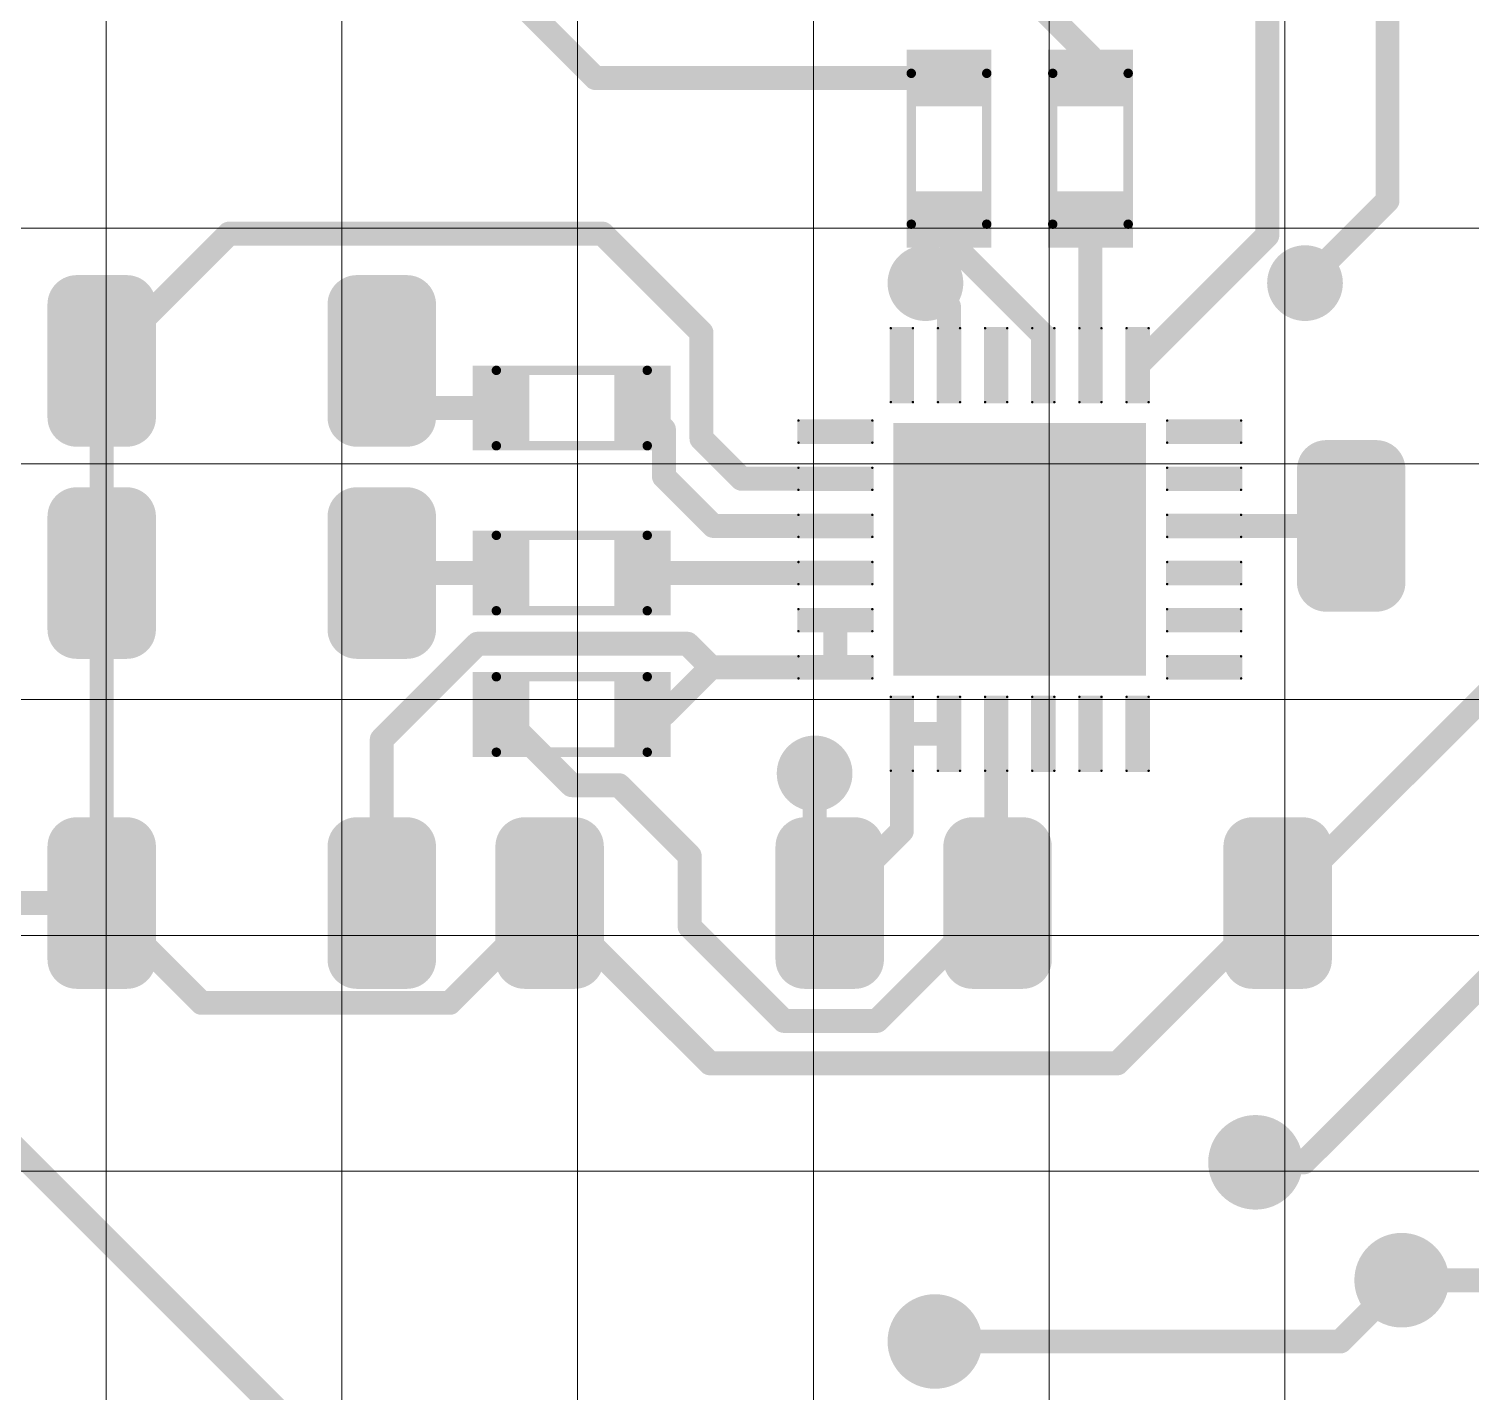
# Model space of a CAD drawing. Extents: x 1752 to 2593, y 74 to 668.
# Drawn here: x 1960.37 to 1988.92, y 498.77 to 525.77 of the extents above; entities that cross this region are included whole.
import ezdxf

# ---------------------------------------------------------------- set-up
doc = ezdxf.new("R2010")
doc.units = 0
doc.header["$MEASUREMENT"] = 0
doc.layers.get('0').update_dxf_attribs({"linetype": 'CONTINUOUS'})
for name, color, linetype in [('BottomSolder', 6, 'CONTINUOUS'), ('KeepOutLayer', 6, 'CONTINUOUS'), ('TopLayer', 1, 'CONTINUOUS')]:
    doc.layers.add(name, color=color, linetype=linetype)

# ---------------------------------------------------------------- blocks, each defined once
blk = doc.blocks.new('CAP3216X125N_39')
at = {"layer": 'TopLayer', "const_width": 0.31049976}
for points in [[(-1.90473838, 0.5995263599999999, 1), (-1.59423862, 0.5995263599999999, 1)], [(-1.37573766, 0.5995263599999999, 1), (-1.0652379, 0.5995263599999999, 1)], [(1.06523282, 0.5995263599999999, 1), (1.37573258, 0.5995263599999999, 1)], [(1.59423354, 0.5995263599999999, 1), (1.9047333, 0.5995263599999999, 1)], [(-1.90473838, -0.5994704799999999, 1), (-1.59423862, -0.5994704799999999, 1)], [(-1.37573766, -0.5994704799999999, 1), (-1.0652379, -0.5994704799999999, 1)], [(1.06523282, -0.5994704799999999, 1), (1.37573258, -0.5994704799999999, 1)], [(1.59423354, -0.5994704799999999, 1), (1.9047333, -0.5994704799999999, 1)]]:
    blk.add_lwpolyline(points, format="xyb", close=True, dxfattribs=at)
at = {"layer": 'TopLayer'}
for points in [[(-1.22048778, -0.9099702399999999), (-1.22048778, 0.9100261199999999), (-1.7494885, -0.9099702399999999), (-1.7494885, 0.9100261199999999)], [(1.74948342, -0.9099702399999999), (1.74948342, 0.9100261199999999), (1.2204827, -0.9099702399999999), (1.2204827, 0.9100261199999999)], [(-0.9099880199999999, -0.5994704799999999), (-0.9099880199999999, 0.5995263599999999), (-2.05998826, -0.5994704799999999), (-2.05998826, 0.5995263599999999)], [(2.05998318, -0.5994704799999999), (2.05998318, 0.5995263599999999), (0.9099829399999999, -0.5994704799999999), (0.9099829399999999, 0.5995263599999999)]]:
    blk.add_solid(points, dxfattribs=at)
blk = doc.blocks.new('CAP3216X125N_42')
at = {"layer": 'TopLayer', "const_width": 0.31049976}
for points in [[(-1.90473838, 0.5994577799999999, 1), (-1.59423862, 0.5994577799999999, 1)], [(-1.37573766, 0.5994577799999999, 1), (-1.0652379, 0.5994577799999999, 1)], [(1.06523282, 0.5994577799999999, 1), (1.37573258, 0.5994577799999999, 1)], [(1.59423354, 0.5994577799999999, 1), (1.9047333, 0.5994577799999999, 1)], [(-1.90473838, -0.59953906, 1), (-1.59423862, -0.59953906, 1)], [(-1.37573766, -0.59953906, 1), (-1.0652379, -0.59953906, 1)], [(1.06523282, -0.59953906, 1), (1.37573258, -0.59953906, 1)], [(1.59423354, -0.59953906, 1), (1.9047333, -0.59953906, 1)]]:
    blk.add_lwpolyline(points, format="xyb", close=True, dxfattribs=at)
at = {"layer": 'TopLayer'}
for points in [[(-1.22048778, -0.9100388199999999), (-1.22048778, 0.90995754), (-1.7494885, -0.9100388199999999), (-1.7494885, 0.90995754)], [(1.74948342, -0.9100388199999999), (1.74948342, 0.90995754), (1.2204827, -0.9100388199999999), (1.2204827, 0.90995754)], [(-0.9099880199999999, -0.59953906), (-0.9099880199999999, 0.5994577799999999), (-2.05998826, -0.59953906), (-2.05998826, 0.5994577799999999)], [(2.05998318, -0.59953906), (2.05998318, 0.5994577799999999), (0.9099829399999999, -0.59953906), (0.9099829399999999, 0.5994577799999999)]]:
    blk.add_solid(points, dxfattribs=at)
blk = doc.blocks.new('CAP3216X125N_43')
at = {"layer": 'TopLayer', "const_width": 0.31049976}
for points in [[(-1.90473838, 0.59947556, 1), (-1.59423862, 0.59947556, 1)], [(-1.37573766, 0.59947556, 1), (-1.0652379, 0.59947556, 1)], [(1.06523282, 0.59947556, 1), (1.37573258, 0.59947556, 1)], [(1.59423354, 0.59947556, 1), (1.9047333, 0.59947556, 1)], [(-1.90473838, -0.5995212799999999, 1), (-1.59423862, -0.5995212799999999, 1)], [(-1.37573766, -0.5995212799999999, 1), (-1.0652379, -0.5995212799999999, 1)], [(1.06523282, -0.5995212799999999, 1), (1.37573258, -0.5995212799999999, 1)], [(1.59423354, -0.5995212799999999, 1), (1.9047333, -0.5995212799999999, 1)]]:
    blk.add_lwpolyline(points, format="xyb", close=True, dxfattribs=at)
at = {"layer": 'TopLayer'}
for points in [[(-1.22048778, -0.91002104), (-1.22048778, 0.9099753199999999), (-1.7494885, -0.91002104), (-1.7494885, 0.9099753199999999)], [(1.74948342, -0.91002104), (1.74948342, 0.9099753199999999), (1.2204827, -0.91002104), (1.2204827, 0.9099753199999999)], [(-0.9099880199999999, -0.5995212799999999), (-0.9099880199999999, 0.59947556), (-2.05998826, -0.5995212799999999), (-2.05998826, 0.59947556)], [(2.05998318, -0.5995212799999999), (2.05998318, 0.59947556), (0.9099829399999999, -0.5995212799999999), (0.9099829399999999, 0.59947556)]]:
    blk.add_solid(points, dxfattribs=at)
blk = doc.blocks.new('CAP3216X125N_44')
at = {"layer": 'TopLayer', "const_width": 0.31049976}
for points in [[(-1.90472822, 0.5994704799999999, 1), (-1.59422846, 0.5994704799999999, 1)], [(-1.3757275, 0.5994704799999999, 1), (-1.06522774, 0.5994704799999999, 1)], [(1.06524298, 0.5994704799999999, 1), (1.37574274, 0.5994704799999999, 1)], [(1.5942437, 0.5994704799999999, 1), (1.90474346, 0.5994704799999999, 1)], [(-1.90472822, -0.5995263599999999, 1), (-1.59422846, -0.5995263599999999, 1)], [(-1.3757275, -0.5995263599999999, 1), (-1.06522774, -0.5995263599999999, 1)], [(1.06524298, -0.5995263599999999, 1), (1.37574274, -0.5995263599999999, 1)], [(1.5942437, -0.5995263599999999, 1), (1.90474346, -0.5995263599999999, 1)]]:
    blk.add_lwpolyline(points, format="xyb", close=True, dxfattribs=at)
at = {"layer": 'TopLayer'}
for points in [[(-1.22047762, -0.9100261199999999), (-1.22047762, 0.9099702399999999), (-1.74947834, -0.9100261199999999), (-1.74947834, 0.9099702399999999)], [(1.74949358, -0.9100261199999999), (1.74949358, 0.9099702399999999), (1.22049286, -0.9100261199999999), (1.22049286, 0.9099702399999999)], [(-0.9099778599999999, -0.5995263599999999), (-0.9099778599999999, 0.5994704799999999), (-2.0599781, -0.5995263599999999), (-2.0599781, 0.5994704799999999)], [(2.05999334, -0.5995263599999999), (2.05999334, 0.5994704799999999), (0.9099931, -0.5995263599999999), (0.9099931, 0.5994704799999999)]]:
    blk.add_solid(points, dxfattribs=at)
blk = doc.blocks.new('CAP3216X125N_45')
at = {"layer": 'TopLayer', "const_width": 0.31049976}
for points in [[(-1.90472568, 0.5994704799999999, 1), (-1.59422592, 0.5994704799999999, 1)], [(-1.37572496, 0.5994704799999999, 1), (-1.0652252, 0.5994704799999999, 1)], [(1.06524552, 0.5994704799999999, 1), (1.37574528, 0.5994704799999999, 1)], [(1.59424624, 0.5994704799999999, 1), (1.904746, 0.5994704799999999, 1)], [(-1.90472568, -0.5995263599999999, 1), (-1.59422592, -0.5995263599999999, 1)], [(-1.37572496, -0.5995263599999999, 1), (-1.0652252, -0.5995263599999999, 1)], [(1.06524552, -0.5995263599999999, 1), (1.37574528, -0.5995263599999999, 1)], [(1.59424624, -0.5995263599999999, 1), (1.904746, -0.5995263599999999, 1)]]:
    blk.add_lwpolyline(points, format="xyb", close=True, dxfattribs=at)
at = {"layer": 'TopLayer'}
for points in [[(-1.22047508, -0.9100261199999999), (-1.22047508, 0.9099702399999999), (-1.7494758, -0.9100261199999999), (-1.7494758, 0.9099702399999999)], [(1.74949612, -0.9100261199999999), (1.74949612, 0.9099702399999999), (1.2204954, -0.9100261199999999), (1.2204954, 0.9099702399999999)], [(-0.9099753199999999, -0.5995263599999999), (-0.9099753199999999, 0.5994704799999999), (-2.05997556, -0.5995263599999999), (-2.05997556, 0.5994704799999999)], [(2.05999588, -0.5995263599999999), (2.05999588, 0.5994704799999999), (0.90999564, -0.5995263599999999), (0.90999564, 0.5994704799999999)]]:
    blk.add_solid(points, dxfattribs=at)
blk = doc.blocks.new('CAP3216X125N_47')
at = {"layer": 'TopLayer', "const_width": 0.31049976}
for points in [[(-1.90470028, 0.59948572, 1), (-1.59420052, 0.59948572, 1)], [(-1.37569956, 0.59948572, 1), (-1.0651998, 0.59948572, 1)], [(1.06527092, 0.59948572, 1), (1.37577068, 0.59948572, 1)], [(1.59427164, 0.59948572, 1), (1.9047714, 0.59948572, 1)], [(-1.90470028, -0.59951112, 1), (-1.59420052, -0.59951112, 1)], [(-1.37569956, -0.59951112, 1), (-1.0651998, -0.59951112, 1)], [(1.06527092, -0.59951112, 1), (1.37577068, -0.59951112, 1)], [(1.59427164, -0.59951112, 1), (1.9047714, -0.59951112, 1)]]:
    blk.add_lwpolyline(points, format="xyb", close=True, dxfattribs=at)
at = {"layer": 'TopLayer'}
for points in [[(-1.22044968, -0.91001088), (-1.22044968, 0.9099854799999999), (-1.7494504, -0.91001088), (-1.7494504, 0.9099854799999999)], [(1.74952152, -0.91001088), (1.74952152, 0.9099854799999999), (1.2205208, -0.91001088), (1.2205208, 0.9099854799999999)], [(-0.90994992, -0.59951112), (-0.90994992, 0.59948572), (-2.05995016, -0.59951112), (-2.05995016, 0.59948572)], [(2.06002128, -0.59951112), (2.06002128, 0.59948572), (0.91002104, -0.59951112), (0.91002104, 0.59948572)]]:
    blk.add_solid(points, dxfattribs=at)
blk = doc.blocks.new('QFN50P400X400X80_25N_59')
at = {"layer": 'TopLayer', "const_width": 0.01299972}
for points in [[(-1.37351008, 2.34696508, 1), (-1.36051036, 2.34696508, 1)], [(-1.13951004, 2.34696508, 1), (-1.12651032, 2.34696508, 1)], [(-0.87353648, 2.34696508, 1), (-0.8605367599999999, 2.34696508, 1)], [(-0.63953644, 2.34696508, 1), (-0.6265367199999999, 2.34696508, 1)], [(-0.37351208, 2.34696508, 1), (-0.36051236, 2.34696508, 1)], [(-0.13951204, 2.34696508, 1), (-0.12651232, 2.34696508, 1)], [(0.12646152, 2.34696508, 1), (0.13946124, 2.34696508, 1)], [(0.36046156, 2.34696508, 1), (0.37346128, 2.34696508, 1)], [(0.6264859199999999, 2.34696508, 1), (0.63948564, 2.34696508, 1)], [(0.86048596, 2.34696508, 1), (0.8734856799999999, 2.34696508, 1)], [(1.12645952, 2.34696508, 1), (1.13945924, 2.34696508, 1)], [(1.36045956, 2.34696508, 1), (1.37345928, 2.34696508, 1)], [(-1.37351008, 1.5629636, 1), (-1.36051036, 1.5629636, 1)], [(-1.13951004, 1.5629636, 1), (-1.12651032, 1.5629636, 1)], [(-0.87353648, 1.5629636, 1), (-0.8605367599999999, 1.5629636, 1)], [(-0.63953644, 1.5629636, 1), (-0.6265367199999999, 1.5629636, 1)], [(-0.37351208, 1.5629636, 1), (-0.36051236, 1.5629636, 1)], [(-0.13951204, 1.5629636, 1), (-0.12651232, 1.5629636, 1)], [(0.12646152, 1.5629636, 1), (0.13946124, 1.5629636, 1)], [(0.36046156, 1.5629636, 1), (0.37346128, 1.5629636, 1)], [(0.6264859199999999, 1.5629636, 1), (0.63948564, 1.5629636, 1)], [(0.86048596, 1.5629636, 1), (0.8734856799999999, 1.5629636, 1)], [(1.12645952, 1.5629636, 1), (1.13945924, 1.5629636, 1)], [(1.36045956, 1.5629636, 1), (1.37345928, 1.5629636, 1)], [(-2.3535132, 1.36696196, 1), (-2.34051348, 1.36696196, 1)], [(-1.56951172, 1.36696196, 1), (-1.556512, 1.36696196, 1)], [(1.5564612, 1.36696196, 1), (1.56946092, 1.36696196, 1)], [(2.34046268, 1.36696196, 1), (2.3534624, 1.36696196, 1)], [(-2.3535132, 1.13296192, 1), (-2.34051348, 1.13296192, 1)], [(-1.56951172, 1.13296192, 1), (-1.556512, 1.13296192, 1)], [(1.5564612, 1.13296192, 1), (1.56946092, 1.13296192, 1)], [(2.34046268, 1.13296192, 1), (2.3534624, 1.13296192, 1)], [(-2.3535132, 0.8669883599999999, 1), (-2.34051348, 0.8669883599999999, 1)], [(-1.56951172, 0.8669883599999999, 1), (-1.556512, 0.8669883599999999, 1)], [(1.5564612, 0.8669883599999999, 1), (1.56946092, 0.8669883599999999, 1)], [(2.34046268, 0.8669883599999999, 1), (2.3534624, 0.8669883599999999, 1)], [(-2.3535132, 0.6329883199999999, 1), (-2.34051348, 0.6329883199999999, 1)], [(-1.56951172, 0.6329883199999999, 1), (-1.556512, 0.6329883199999999, 1)], [(1.5564612, 0.6329883199999999, 1), (1.56946092, 0.6329883199999999, 1)], [(2.34046268, 0.6329883199999999, 1), (2.3534624, 0.6329883199999999, 1)], [(-2.3535132, 0.36696396, 1), (-2.34051348, 0.36696396, 1)], [(-1.56951172, 0.36696396, 1), (-1.556512, 0.36696396, 1)], [(1.5564612, 0.36696396, 1), (1.56946092, 0.36696396, 1)], [(2.34046268, 0.36696396, 1), (2.3534624, 0.36696396, 1)], [(-2.3535132, 0.13296392, 1), (-2.34051348, 0.13296392, 1)], [(-1.56951172, 0.13296392, 1), (-1.556512, 0.13296392, 1)], [(1.5564612, 0.13296392, 1), (1.56946092, 0.13296392, 1)], [(2.34046268, 0.13296392, 1), (2.3534624, 0.13296392, 1)], [(-2.3535132, -0.13300964, 1), (-2.34051348, -0.13300964, 1)], [(-1.56951172, -0.13300964, 1), (-1.556512, -0.13300964, 1)], [(1.5564612, -0.13300964, 1), (1.56946092, -0.13300964, 1)], [(2.34046268, -0.13300964, 1), (2.3534624, -0.13300964, 1)], [(-2.3535132, -0.36700968, 1), (-2.34051348, -0.36700968, 1)], [(-1.56951172, -0.36700968, 1), (-1.556512, -0.36700968, 1)], [(1.5564612, -0.36700968, 1), (1.56946092, -0.36700968, 1)], [(2.34046268, -0.36700968, 1), (2.3534624, -0.36700968, 1)], [(-2.3535132, -0.63303404, 1), (-2.34051348, -0.63303404, 1)], [(-1.56951172, -0.63303404, 1), (-1.556512, -0.63303404, 1)], [(1.5564612, -0.63303404, 1), (1.56946092, -0.63303404, 1)], [(2.34046268, -0.63303404, 1), (2.3534624, -0.63303404, 1)], [(-2.3535132, -0.8670340799999999, 1), (-2.34051348, -0.8670340799999999, 1)], [(-1.56951172, -0.8670340799999999, 1), (-1.556512, -0.8670340799999999, 1)], [(1.5564612, -0.8670340799999999, 1), (1.56946092, -0.8670340799999999, 1)], [(2.34046268, -0.8670340799999999, 1), (2.3534624, -0.8670340799999999, 1)], [(-2.3535132, -1.13300764, 1), (-2.34051348, -1.13300764, 1)], [(-1.56951172, -1.13300764, 1), (-1.556512, -1.13300764, 1)], [(1.5564612, -1.13300764, 1), (1.56946092, -1.13300764, 1)], [(2.34046268, -1.13300764, 1), (2.3534624, -1.13300764, 1)], [(-2.3535132, -1.36700768, 1), (-2.34051348, -1.36700768, 1)], [(-1.56951172, -1.36700768, 1), (-1.556512, -1.36700768, 1)], [(1.5564612, -1.36700768, 1), (1.56946092, -1.36700768, 1)], [(2.34046268, -1.36700768, 1), (2.3534624, -1.36700768, 1)], [(-1.37351008, -1.56300932, 1), (-1.36051036, -1.56300932, 1)], [(-1.13951004, -1.56300932, 1), (-1.12651032, -1.56300932, 1)], [(-0.87353648, -1.56300932, 1), (-0.8605367599999999, -1.56300932, 1)], [(-0.63953644, -1.56300932, 1), (-0.6265367199999999, -1.56300932, 1)], [(-0.37351208, -1.56300932, 1), (-0.36051236, -1.56300932, 1)], [(-0.13951204, -1.56300932, 1), (-0.12651232, -1.56300932, 1)], [(0.12646152, -1.56300932, 1), (0.13946124, -1.56300932, 1)], [(0.36046156, -1.56300932, 1), (0.37346128, -1.56300932, 1)], [(0.6264859199999999, -1.56300932, 1), (0.63948564, -1.56300932, 1)], [(0.86048596, -1.56300932, 1), (0.8734856799999999, -1.56300932, 1)], [(1.12645952, -1.56300932, 1), (1.13945924, -1.56300932, 1)], [(1.36045956, -1.56300932, 1), (1.37345928, -1.56300932, 1)], [(-1.37351008, -2.3470108, 1), (-1.36051036, -2.3470108, 1)], [(-1.13951004, -2.3470108, 1), (-1.12651032, -2.3470108, 1)], [(-0.87353648, -2.3470108, 1), (-0.8605367599999999, -2.3470108, 1)], [(-0.63953644, -2.3470108, 1), (-0.6265367199999999, -2.3470108, 1)], [(-0.37351208, -2.3470108, 1), (-0.36051236, -2.3470108, 1)], [(-0.13951204, -2.3470108, 1), (-0.12651232, -2.3470108, 1)], [(0.12646152, -2.3470108, 1), (0.13946124, -2.3470108, 1)], [(0.36046156, -2.3470108, 1), (0.37346128, -2.3470108, 1)], [(0.6264859199999999, -2.3470108, 1), (0.63948564, -2.3470108, 1)], [(0.86048596, -2.3470108, 1), (0.8734856799999999, -2.3470108, 1)], [(1.12645952, -2.3470108, 1), (1.13945924, -2.3470108, 1)], [(1.36045956, -2.3470108, 1), (1.37345928, -2.3470108, 1)]]:
    blk.add_lwpolyline(points, format="xyb", close=True, dxfattribs=at)
at = {"layer": 'TopLayer'}
for points in [[(-1.12001046, 1.5629636), (-1.12001046, 2.34696508), (-1.38000994, 1.5629636), (-1.38000994, 2.34696508)], [(-1.13301018, 1.54996388), (-1.13301018, 2.3599648), (-1.36701022, 1.54996388), (-1.36701022, 2.3599648)], [(-0.6200368599999999, 1.5629636), (-0.6200368599999999, 2.34696508), (-0.88003634, 1.5629636), (-0.88003634, 2.34696508)], [(-0.63303658, 1.54996388), (-0.63303658, 2.3599648), (-0.8670366199999999, 1.54996388), (-0.8670366199999999, 2.3599648)], [(-0.12001246, 1.5629636), (-0.12001246, 2.34696508), (-0.38001194, 1.5629636), (-0.38001194, 2.34696508)], [(-0.13301218, 1.54996388), (-0.13301218, 2.3599648), (-0.36701222, 1.54996388), (-0.36701222, 2.3599648)], [(0.37996114, 1.5629636), (0.37996114, 2.34696508), (0.11996166, 1.5629636), (0.11996166, 2.34696508)], [(0.36696142, 1.54996388), (0.36696142, 2.3599648), (0.13296138, 1.54996388), (0.13296138, 2.3599648)], [(0.87998554, 1.5629636), (0.87998554, 2.34696508), (0.61998606, 1.5629636), (0.61998606, 2.34696508)], [(0.8669858199999999, 1.54996388), (0.8669858199999999, 2.3599648), (0.6329857799999999, 1.54996388), (0.6329857799999999, 2.3599648)], [(1.37995914, 1.5629636), (1.37995914, 2.34696508), (1.11995966, 1.5629636), (1.11995966, 2.34696508)], [(1.36695942, 1.54996388), (1.36695942, 2.3599648), (1.13295938, 1.54996388), (1.13295938, 2.3599648)], [(-2.34701334, 1.1199622), (-1.56301186, 1.1199622), (-2.34701334, 1.37996168), (-1.56301186, 1.37996168)], [(1.56296106, 1.1199622), (2.34696254, 1.1199622), (1.56296106, 1.37996168), (2.34696254, 1.37996168)], [(-2.36001306, 1.13296192), (-1.55001214, 1.13296192), (-2.36001306, 1.36696196), (-1.55001214, 1.36696196)], [(-1.34002526, -1.34002272), (1.33997446, -1.34002272), (-1.34002526, 1.339977), (1.33997446, 1.339977)], [(1.54996134, 1.13296192), (2.35996226, 1.13296192), (1.54996134, 1.36696196), (2.35996226, 1.36696196)], [(-2.36001306, 0.6329883199999999), (-1.55001214, 0.6329883199999999), (-2.36001306, 0.8669883599999999), (-1.55001214, 0.8669883599999999)], [(-2.34701334, 0.6199886), (-1.56301186, 0.6199886), (-2.34701334, 0.87998808), (-1.56301186, 0.87998808)], [(1.54996134, 0.6329883199999999), (2.35996226, 0.6329883199999999), (1.54996134, 0.8669883599999999), (2.35996226, 0.8669883599999999)], [(1.56296106, 0.6199886), (2.34696254, 0.6199886), (1.56296106, 0.87998808), (2.34696254, 0.87998808)], [(-2.36001306, 0.13296392), (-1.55001214, 0.13296392), (-2.36001306, 0.36696396), (-1.55001214, 0.36696396)], [(-2.34701334, 0.1199642), (-1.56301186, 0.1199642), (-2.34701334, 0.37996368), (-1.56301186, 0.37996368)], [(1.54996134, 0.13296392), (2.35996226, 0.13296392), (1.54996134, 0.36696396), (2.35996226, 0.36696396)], [(1.56296106, 0.1199642), (2.34696254, 0.1199642), (1.56296106, 0.37996368), (2.34696254, 0.37996368)], [(-2.36001306, -0.36700968), (-1.55001214, -0.36700968), (-2.36001306, -0.13300964), (-1.55001214, -0.13300964)], [(-2.34701334, -0.3800094), (-1.56301186, -0.3800094), (-2.34701334, -0.12000992), (-1.56301186, -0.12000992)], [(1.54996134, -0.36700968), (2.35996226, -0.36700968), (1.54996134, -0.13300964), (2.35996226, -0.13300964)], [(1.56296106, -0.3800094), (2.34696254, -0.3800094), (1.56296106, -0.12000992), (2.34696254, -0.12000992)], [(-2.36001306, -0.8670340799999999), (-1.55001214, -0.8670340799999999), (-2.36001306, -0.63303404), (-1.55001214, -0.63303404)], [(-2.34701334, -0.8800338), (-1.56301186, -0.8800338), (-2.34701334, -0.6200343199999999), (-1.56301186, -0.6200343199999999)], [(1.54996134, -0.8670340799999999), (2.35996226, -0.8670340799999999), (1.54996134, -0.63303404), (2.35996226, -0.63303404)], [(1.56296106, -0.8800338), (2.34696254, -0.8800338), (1.56296106, -0.6200343199999999), (2.34696254, -0.6200343199999999)], [(-2.36001306, -1.36700768), (-1.55001214, -1.36700768), (-2.36001306, -1.13300764), (-1.55001214, -1.13300764)], [(-2.34701334, -1.3800074), (-1.56301186, -1.3800074), (-2.34701334, -1.12000792), (-1.56301186, -1.12000792)], [(1.54996134, -1.36700768), (2.35996226, -1.36700768), (1.54996134, -1.13300764), (2.35996226, -1.13300764)], [(1.56296106, -1.3800074), (2.34696254, -1.3800074), (1.56296106, -1.12000792), (2.34696254, -1.12000792)], [(-1.12001046, -2.3470108), (-1.12001046, -1.56300932), (-1.38000994, -2.3470108), (-1.38000994, -1.56300932)], [(-1.13301018, -2.36001052), (-1.13301018, -1.5500096), (-1.36701022, -2.36001052), (-1.36701022, -1.5500096)], [(-0.6200368599999999, -2.3470108), (-0.6200368599999999, -1.56300932), (-0.88003634, -2.3470108), (-0.88003634, -1.56300932)], [(-0.63303658, -2.36001052), (-0.63303658, -1.5500096), (-0.8670366199999999, -2.36001052), (-0.8670366199999999, -1.5500096)], [(-0.12001246, -2.3470108), (-0.12001246, -1.56300932), (-0.38001194, -2.3470108), (-0.38001194, -1.56300932)], [(-0.13301218, -2.36001052), (-0.13301218, -1.5500096), (-0.36701222, -2.36001052), (-0.36701222, -1.5500096)], [(0.37996114, -2.3470108), (0.37996114, -1.56300932), (0.11996166, -2.3470108), (0.11996166, -1.56300932)], [(0.36696142, -2.36001052), (0.36696142, -1.5500096), (0.13296138, -2.36001052), (0.13296138, -1.5500096)], [(0.87998554, -2.3470108), (0.87998554, -1.56300932), (0.61998606, -2.3470108), (0.61998606, -1.56300932)], [(0.8669858199999999, -2.36001052), (0.8669858199999999, -1.5500096), (0.6329857799999999, -2.36001052), (0.6329857799999999, -1.5500096)], [(1.37995914, -2.3470108), (1.37995914, -1.56300932), (1.11995966, -2.3470108), (1.11995966, -1.56300932)], [(1.36695942, -2.36001052), (1.36695942, -1.5500096), (1.13295938, -2.36001052), (1.13295938, -1.5500096)]]:
    blk.add_solid(points, dxfattribs=at)
blk = doc.blocks.new('___0603_94')
at = {"layer": 'KeepOutLayer', "const_width": 0.0999998}
for points in [[(-0.80002634, -0.40000936), (-0.80002634, 0.39998904)], [(-0.80002634, 0.39998904), (0.7999704599999999, 0.39998904)], [(0.7999704599999999, -0.40000936), (0.7999704599999999, 0.39998904)], [(-0.80002634, -0.40000936), (0.7999704599999999, -0.40000936)]]:
    blk.add_lwpolyline(points, dxfattribs=at)
at = {"layer": 'KeepOutLayer', "const_width": 0.0499999}
for points in [[(-0.82502502, 0.39998904, 1), (-0.77502766, 0.39998904, 1)], [(-0.82502502, 0.39998904, 1), (-0.77502766, 0.39998904, 1)], [(0.77497178, 0.39998904, 1), (0.82496914, 0.39998904, 1)], [(0.77497178, 0.39998904, 1), (0.82496914, 0.39998904, 1)], [(-0.82502502, -0.40000936, 1), (-0.77502766, -0.40000936, 1)], [(-0.82502502, -0.40000936, 1), (-0.77502766, -0.40000936, 1)], [(0.77497178, -0.40000936, 1), (0.82496914, -0.40000936, 1)], [(0.77497178, -0.40000936, 1), (0.82496914, -0.40000936, 1)]]:
    blk.add_lwpolyline(points, format="xyb", close=True, dxfattribs=at)
at = {"layer": 'TopLayer'}
for points in [[(-1.05003854, -0.45000926), (-0.45003974, -0.45000926), (-1.05003854, 0.4499889399999999), (-0.45003974, 0.4499889399999999)], [(0.44998386, -0.45000926), (1.04998266, -0.45000926), (0.44998386, 0.4499889399999999), (1.04998266, 0.4499889399999999)]]:
    blk.add_solid(points, dxfattribs=at)
blk = doc.blocks.new('___0603_95')
at = {"layer": 'KeepOutLayer', "const_width": 0.0999998}
for points in [[(-0.7999755399999999, -0.40000174), (-0.7999755399999999, 0.39999666)], [(-0.7999755399999999, 0.39999666), (0.80002126, 0.39999666)], [(0.80002126, -0.40000174), (0.80002126, 0.39999666)], [(-0.7999755399999999, -0.40000174), (0.80002126, -0.40000174)]]:
    blk.add_lwpolyline(points, dxfattribs=at)
at = {"layer": 'KeepOutLayer', "const_width": 0.0499999}
for points in [[(-0.82497422, 0.39999666, 1), (-0.77497686, 0.39999666, 1)], [(-0.82497422, 0.39999666, 1), (-0.77497686, 0.39999666, 1)], [(0.7750225799999999, 0.39999666, 1), (0.82501994, 0.39999666, 1)], [(0.7750225799999999, 0.39999666, 1), (0.82501994, 0.39999666, 1)], [(-0.82497422, -0.40000174, 1), (-0.77497686, -0.40000174, 1)], [(-0.82497422, -0.40000174, 1), (-0.77497686, -0.40000174, 1)], [(0.7750225799999999, -0.40000174, 1), (0.82501994, -0.40000174, 1)], [(0.7750225799999999, -0.40000174, 1), (0.82501994, -0.40000174, 1)]]:
    blk.add_lwpolyline(points, format="xyb", close=True, dxfattribs=at)
at = {"layer": 'TopLayer'}
for points in [[(-1.04998774, -0.45000164), (-0.4499889399999999, -0.45000164), (-1.04998774, 0.44999656), (-0.4499889399999999, 0.44999656)], [(0.45003466, -0.45000164), (1.05003346, -0.45000164), (0.45003466, 0.44999656), (1.05003346, 0.44999656)]]:
    blk.add_solid(points, dxfattribs=at)
blk = doc.blocks.new('___0603_96')
at = {"layer": 'KeepOutLayer', "const_width": 0.0999998}
for points in [[(-0.80002126, 0.39998142), (-0.80002126, -0.40001698)], [(0.7999755399999999, 0.39998142), (-0.80002126, 0.39998142)], [(0.7999755399999999, 0.39998142), (0.7999755399999999, -0.40001698)], [(0.7999755399999999, -0.40001698), (-0.80002126, -0.40001698)]]:
    blk.add_lwpolyline(points, dxfattribs=at)
at = {"layer": 'KeepOutLayer', "const_width": 0.0499999}
for points in [[(-0.82501994, 0.39998142, 1), (-0.7750225799999999, 0.39998142, 1)], [(-0.82501994, 0.39998142, 1), (-0.7750225799999999, 0.39998142, 1)], [(0.77497686, 0.39998142, 1), (0.82497422, 0.39998142, 1)], [(0.77497686, 0.39998142, 1), (0.82497422, 0.39998142, 1)], [(-0.82501994, -0.40001698, 1), (-0.7750225799999999, -0.40001698, 1)], [(-0.82501994, -0.40001698, 1), (-0.7750225799999999, -0.40001698, 1)], [(0.77497686, -0.40001698, 1), (0.82497422, -0.40001698, 1)], [(0.77497686, -0.40001698, 1), (0.82497422, -0.40001698, 1)]]:
    blk.add_lwpolyline(points, format="xyb", close=True, dxfattribs=at)
at = {"layer": 'TopLayer'}
for points in [[(-1.05003346, -0.45001688), (-0.45003466, -0.45001688), (-1.05003346, 0.44998132), (-0.45003466, 0.44998132)], [(0.4499889399999999, -0.45001688), (1.04998774, -0.45001688), (0.4499889399999999, 0.44998132), (1.04998774, 0.44998132)]]:
    blk.add_solid(points, dxfattribs=at)
blk = doc.blocks.new('___0603_99')
at = {"layer": 'KeepOutLayer', "const_width": 0.0999998}
for points in [[(-0.8000441199999999, 0.40001444), (-0.8000441199999999, -0.39998396)], [(-0.8000441199999999, 0.40001444), (0.79995268, 0.40001444)], [(0.79995268, 0.40001444), (0.79995268, -0.39998396)], [(-0.8000441199999999, -0.39998396), (0.79995268, -0.39998396)]]:
    blk.add_lwpolyline(points, dxfattribs=at)
at = {"layer": 'KeepOutLayer', "const_width": 0.0499999}
for points in [[(-0.8250428, 0.40001444, 1), (-0.77504544, 0.40001444, 1)], [(-0.8250428, 0.40001444, 1), (-0.77504544, 0.40001444, 1)], [(0.7749539999999999, 0.40001444, 1), (0.8249513599999999, 0.40001444, 1)], [(0.7749539999999999, 0.40001444, 1), (0.8249513599999999, 0.40001444, 1)], [(-0.8250428, -0.39998396, 1), (-0.77504544, -0.39998396, 1)], [(-0.8250428, -0.39998396, 1), (-0.77504544, -0.39998396, 1)], [(0.7749539999999999, -0.39998396, 1), (0.8249513599999999, -0.39998396, 1)], [(0.7749539999999999, -0.39998396, 1), (0.8249513599999999, -0.39998396, 1)]]:
    blk.add_lwpolyline(points, format="xyb", close=True, dxfattribs=at)
at = {"layer": 'TopLayer'}
for points in [[(-1.05005632, -0.44998386), (-0.45005752, -0.44998386), (-1.05005632, 0.45001434), (-0.45005752, 0.45001434)], [(0.44996608, -0.44998386), (1.04996488, -0.44998386), (0.44996608, 0.45001434), (1.04996488, 0.45001434)]]:
    blk.add_solid(points, dxfattribs=at)
blk = doc.blocks.new('___0603_100')
at = {"layer": 'KeepOutLayer', "const_width": 0.0999998}
for points in [[(-0.7999984, 0.40000428), (-0.7999984, -0.39999412)], [(-0.7999984, 0.40000428), (0.7999984, 0.40000428)], [(0.7999984, 0.40000428), (0.7999984, -0.39999412)], [(-0.7999984, -0.39999412), (0.7999984, -0.39999412)]]:
    blk.add_lwpolyline(points, dxfattribs=at)
at = {"layer": 'KeepOutLayer', "const_width": 0.0499999}
for points in [[(-0.8249970799999999, 0.40000428, 1), (-0.77499972, 0.40000428, 1)], [(-0.8249970799999999, 0.40000428, 1), (-0.77499972, 0.40000428, 1)], [(0.77499972, 0.40000428, 1), (0.8249970799999999, 0.40000428, 1)], [(0.77499972, 0.40000428, 1), (0.8249970799999999, 0.40000428, 1)], [(-0.8249970799999999, -0.39999412, 1), (-0.77499972, -0.39999412, 1)], [(-0.8249970799999999, -0.39999412, 1), (-0.77499972, -0.39999412, 1)], [(0.77499972, -0.39999412, 1), (0.8249970799999999, -0.39999412, 1)], [(0.77499972, -0.39999412, 1), (0.8249970799999999, -0.39999412, 1)]]:
    blk.add_lwpolyline(points, format="xyb", close=True, dxfattribs=at)
at = {"layer": 'TopLayer'}
for points in [[(-1.0500106, -0.44999402), (-0.4500118, -0.44999402), (-1.0500106, 0.45000418), (-0.4500118, 0.45000418)], [(0.4500118, -0.44999402), (1.0500106, -0.44999402), (0.4500118, 0.45000418), (1.0500106, 0.45000418)]]:
    blk.add_solid(points, dxfattribs=at)

msp = doc.modelspace()

# ---------------------------------------------------------------- linework, layer by layer
at = {"lineweight": 9}
for p, q in [((1961.895451783016, 615.1674372301444), (1961.895451783016, 465.8091769876678)), ((1966.562897821661, 615.1674372301444), (1966.562897821661, 461.1417369233536)), ((1971.230343860307, 615.1674372301444), (1971.230343860307, 465.8091769876678)), ((1975.897789898952, 615.1674372301444), (1975.897789898952, 465.8091769876678)), ((1980.565235937597, 615.1674372301444), (1980.565235937597, 465.8091769876678)), ((1985.232681976242, 615.1674372301444), (1985.232681976242, 461.1417369233536)), ((2003.902491073655, 521.8185354257413), (1812.53717854637, 521.8185354257413)), ((2041.242065366484, 521.8185152322611), (1849.8767528392, 521.8185152322611)), ((2003.902491073655, 517.151089387096), (1817.204648295641, 517.151089387096)), ((2041.242065366484, 517.1510691936159), (1854.54422258847, 517.1510691936159)), ((2003.902491073655, 512.4836433484508), (1817.204648295641, 512.4836433484508)), ((2041.242065366484, 512.4836231549708), (1854.54422258847, 512.4836231549708)), ((2003.902491073655, 507.8161973098057), (1817.204648295641, 507.8161973098057)), ((2041.242065366484, 507.8161771163255), (1854.54422258847, 507.8161771163255)), ((2003.902491073655, 503.1487512711604), (1812.53717854637, 503.1487512711604)), ((2041.242065366484, 503.1487310776803), (1849.8767528392, 503.1487310776803))]:
    msp.add_line(p, q, dxfattribs=at)
at = {"layer": 'BottomSolder'}
for points, const_width in [([(1977.741981907235, 520.7312330225797, 1), (1978.491759318696, 520.7312330225797, 1)], 0.7497774114609154), ([(1985.25656685559, 520.7312330225797, 1), (1986.006344267052, 520.7312330225797, 1)], 0.7497774114609154), ([(1975.548279543284, 511.0229409681471, 1), (1976.298056954744, 511.0229409681471, 1)], 0.7497774114609154), ([(1984.183054042665, 503.3216775201423, 1), (1985.119528922276, 503.3216775201423, 1)], 0.9364748796110403), ([(1987.076793667115, 500.987888036388, 1), (1988.013268546725, 500.987888036388, 1)], 0.9364748796110403), ([(1977.835340125561, 499.7743782040383, 1), (1978.771815005172, 499.7743782040383, 1)], 0.9364748796110403)]:
    msp.add_lwpolyline(points, format="xyb", close=True, dxfattribs=dict(at, const_width=const_width))
at = {"layer": 'TopLayer', "const_width": 0.4742125175263521}
for points in [[(1962.247595304455, 534.1268071861649), (1971.582373869458, 524.7919337786585)], [(1984.884665688721, 521.6740481235498), (1984.884665688721, 531.5597051437875)], [(1987.265065520823, 522.3648429820811), (1987.265065520823, 531.5597098859126)], [(1979.754098813976, 526.845558507058), (1981.384062079217, 525.21569008432)], [(1971.582373869458, 524.7919337786585), (1978.583647478217, 524.7919337786585)], [(1985.631455561321, 520.7312330225797), (1987.265065520823, 522.3648429820811)], [(1961.80885388324, 519.1910097341548), (1964.329198571389, 521.711354422304)], [(1964.329198571389, 521.711354422304), (1971.722456247136, 521.711354422304)], [(1971.722456247136, 521.711354422304), (1973.682755952086, 519.7510547173534)], [(1978.583647478217, 521.5676680294933), (1980.450527317215, 519.7006933479921)], [(1981.384062079217, 519.1068844335456), (1981.384062079217, 521.5675731869898)], [(1982.317501998716, 519.1068844335456), (1984.884665688721, 521.6740481235498)], [(1978.116870612966, 520.7312330225797), (1978.583552635714, 520.2645509998316)], [(1978.583552635714, 519.1068844335456), (1978.583552635714, 520.2645509998316)], [(1973.682755952086, 517.6507674772291), (1973.682755952086, 519.7510547173534)], [(1980.450527317215, 519.1068844335456), (1980.450527317215, 519.7006933479921)], [(1961.80885388324, 514.9903404114028), (1961.80885388324, 519.1910097341548)], [(1967.353726008173, 519.1910097341548), (1968.287165927671, 518.2574749721524)], [(1968.287165927671, 518.2574749721524), (1969.71549403046, 518.2574749721524)], [(1972.516003473964, 518.2574749721524), (1972.939759779626, 517.8337186664907)], [(1972.939759779626, 516.9001839044882), (1972.939759779626, 517.8337186664907)], [(1973.682755952086, 517.6507674772291), (1974.476303178915, 516.8572202504005)], [(1972.939759779626, 516.9001839044882), (1973.916163353212, 515.9236854883981)], [(1974.476303178915, 516.8572202504005), (1976.333888452568, 516.8572202504005)], [(1973.916163353212, 515.9236854883981), (1976.333888452568, 515.9236854883981)], [(1983.633726262362, 515.9236854883981), (1986.546244702506, 515.9236854883981)], [(1986.546244702506, 515.9236854883981), (1986.546244702506, 515.9237803309016)], [(1985.090032903686, 508.4557867623931), (1992.091116827438, 515.4569655286485)], [(1961.80885388324, 508.4557867623931), (1961.80885388324, 514.9903404114028)], [(1967.353726008173, 514.9903404114028), (1967.353820850676, 514.9902455688992)], [(1967.353820850676, 514.9902455688992), (1969.715399187957, 514.9902455688992)], [(1972.515908631461, 514.9902455688992), (1976.333888452568, 514.9902455688992)], [(1976.333888452568, 513.123270887398), (1976.333888452568, 514.0567108068968)], [(1967.353726008173, 511.6950376271124), (1969.248774070711, 513.5899908471473)], [(1969.248774070711, 513.5899908471473), (1973.406574581879, 513.5899908471473)], [(1973.406574581879, 513.5899908471473), (1973.873294541628, 513.123270887398)], [(1972.939759779626, 512.1898309678992), (1973.873294541628, 513.123270887398)], [(1973.873294541628, 513.123270887398), (1976.333888452568, 513.123270887398)], [(1969.71549403046, 512.1898309678992), (1971.115748752212, 510.7895762461472)], [(1972.516003473964, 512.1898309678992), (1972.939759779626, 512.1898309678992)], [(1977.650112716215, 509.8841148651824), (1977.650112716215, 511.8070466237517)], [(1977.650112716215, 511.8070466237517), (1978.583552635714, 511.8070466237517)], [(1979.517087397716, 508.4838601434304), (1979.517087397716, 511.8070466237517)], [(1967.353726008173, 508.4557867623931), (1967.353726008173, 511.6950376271124)], [(1975.923168249014, 508.7544979693083), (1975.923168249014, 511.0229409681471)], [(1971.115748752212, 510.7895762461472), (1972.049188671711, 510.7895762461472)], [(1972.049188671711, 510.7895762461472), (1973.449443393463, 509.3893215243955)], [(1976.221879455929, 508.4557867623931), (1977.650112716215, 509.8841148651824)], [(1985.612804783008, 503.3216775201423), (1992.119190208475, 509.8280629456109)], [(1973.449443393463, 507.9890668026436), (1973.449443393463, 509.3893215243955)], [(1975.923168249014, 508.7544979693083), (1976.221879455929, 508.4557867623931)], [(1959.010715502324, 508.4557867623931), (1961.80885388324, 508.4557867623931)], [(1961.80885388324, 508.4557867623931), (1963.784802601269, 506.4798380443641)], [(1968.700963770465, 506.4798380443641), (1970.677007330997, 508.4557867623931)], [(1970.677007330997, 508.4557867623931), (1973.850816868297, 505.2819772250929)], [(1977.155414217932, 506.1220921211424), (1979.517087397716, 508.4838601434304)], [(1977.155414217932, 506.1220921211424), (1979.517087397716, 508.4838601434304)], [(1977.155414217932, 506.1220921211424), (1979.517087397716, 508.4838601434304)], [(1981.916223366386, 505.2819772250929), (1985.090032903686, 508.4557867623931)], [(1973.449443393463, 507.9890668026436), (1975.316418074965, 506.1220921211424)], [(1963.784802601269, 506.4798380443641), (1968.700963770465, 506.4798380443641)], [(1975.316418074965, 506.1220921211424), (1977.155414217932, 506.1220921211424)], [(1958.326901052051, 505.375302248542), (1966.448264627208, 497.2539386733855)], [(1973.850816868297, 505.2819772250929), (1981.916223366386, 505.2819772250929)], [(1984.65129148247, 503.3216775201423), (1985.612804783008, 503.3216775201423)], [(1986.331616117073, 499.7743782040383), (1987.54503110692, 500.987888036388)], [(1987.54503110692, 500.987888036388), (1992.147263589513, 500.987888036388)], [(1978.303577565367, 499.7743782040383), (1986.331616117073, 499.7743782040383)]]:
    msp.add_lwpolyline(points, dxfattribs=at)
at = {"layer": 'TopLayer'}
for points, const_width in [([(1981.265508949836, 525.21569008432, 1), (1981.502615208599, 525.21569008432, 1)], 0.2371062587631761), ([(1971.463820740077, 524.7919337786585, 1), (1971.70092699884, 524.7919337786585, 1)], 0.2371062587631761), ([(1971.463820740077, 524.7919337786585, 1), (1971.70092699884, 524.7919337786585, 1)], 0.2371062587631761), ([(1978.465094348835, 524.7919337786585, 1), (1978.702200607599, 524.7919337786585, 1)], 0.2371062587631761), ([(1987.146512391441, 522.3648429820811, 1), (1987.383618650204, 522.3648429820811, 1)], 0.2371062587631761), ([(1987.146512391441, 522.3648429820811, 1), (1987.383618650204, 522.3648429820811, 1)], 0.2371062587631761), ([(1964.210645442008, 521.711354422304, 1), (1964.447751700771, 521.711354422304, 1)], 0.2371062587631761), ([(1964.210645442008, 521.711354422304, 1), (1964.447751700771, 521.711354422304, 1)], 0.2371062587631761), ([(1971.603903117754, 521.711354422304, 1), (1971.841009376517, 521.711354422304, 1)], 0.2371062587631761), ([(1971.603903117754, 521.711354422304, 1), (1971.841009376517, 521.711354422304, 1)], 0.2371062587631761), ([(1978.465094348835, 521.5676680294933, 1), (1978.702200607599, 521.5676680294933, 1)], 0.2371062587631761), ([(1981.265508949836, 521.5675731869898, 1), (1981.502615208599, 521.5675731869898, 1)], 0.2371062587631761), ([(1984.766112559339, 521.6740481235498, 1), (1985.003218818103, 521.6740481235498, 1)], 0.2371062587631761), ([(1984.766112559339, 521.6740481235498, 1), (1985.003218818103, 521.6740481235498, 1)], 0.2371062587631761), ([(1977.836824410741, 520.7312330225797, 1), (1978.396916815191, 520.7312330225797, 1)], 0.5600924044503744), ([(1985.351409359096, 520.7312330225797, 1), (1985.911501763546, 520.7312330225797, 1)], 0.5600924044503744), ([(1977.998317483584, 520.7312330225797, 1), (1978.235423742348, 520.7312330225797, 1)], 0.2371062587631761), ([(1985.51290243194, 520.7312330225797, 1), (1985.750008690703, 520.7312330225797, 1)], 0.2371062587631761), ([(1978.464999506332, 520.2645509998316, 1), (1978.702105765095, 520.2645509998316, 1)], 0.2371062587631761), ([(1978.464999506332, 520.2645509998316, 1), (1978.702105765095, 520.2645509998316, 1)], 0.2371062587631761), ([(1973.564202822705, 519.7510547173534, 1), (1973.801309081468, 519.7510547173534, 1)], 0.2371062587631761), ([(1973.564202822705, 519.7510547173534, 1), (1973.801309081468, 519.7510547173534, 1)], 0.2371062587631761), ([(1980.331974187833, 519.7006933479921, 1), (1980.569080446597, 519.7006933479921, 1)], 0.2371062587631761), ([(1980.331974187833, 519.7006933479921, 1), (1980.569080446597, 519.7006933479921, 1)], 0.2371062587631761), ([(1961.690300753859, 519.1910097341548, 1), (1961.927407012622, 519.1910097341548, 1)], 0.2371062587631761), ([(1961.690300753859, 519.1910097341548, 1), (1961.927407012622, 519.1910097341548, 1)], 0.2371062587631761), ([(1967.23517287879, 519.1910097341548, 1), (1967.472279137553, 519.1910097341548, 1)], 0.2371062587631761), ([(1978.464999506332, 519.1068844335456, 1), (1978.702105765095, 519.1068844335456, 1)], 0.2371062587631761), ([(1980.331974187833, 519.1068844335456, 1), (1980.569080446597, 519.1068844335456, 1)], 0.2371062587631761), ([(1981.265508949836, 519.1068844335456, 1), (1981.502615208599, 519.1068844335456, 1)], 0.2371062587631761), ([(1982.198948869335, 519.1068844335456, 1), (1982.436055128098, 519.1068844335456, 1)], 0.2371062587631761), ([(1968.168612798289, 518.2574749721524, 1), (1968.405719057052, 518.2574749721524, 1)], 0.2371062587631761), ([(1968.168612798289, 518.2574749721524, 1), (1968.405719057052, 518.2574749721524, 1)], 0.2371062587631761), ([(1969.596940901079, 518.2574749721524, 1), (1969.834047159842, 518.2574749721524, 1)], 0.2371062587631761), ([(1972.397450344583, 518.2574749721524, 1), (1972.634556603346, 518.2574749721524, 1)], 0.2371062587631761), ([(1972.821206650244, 517.8337186664907, 1), (1973.058312909007, 517.8337186664907, 1)], 0.2371062587631761), ([(1972.821206650244, 517.8337186664907, 1), (1973.058312909007, 517.8337186664907, 1)], 0.2371062587631761), ([(1973.564202822705, 517.6507674772291, 1), (1973.801309081468, 517.6507674772291, 1)], 0.2371062587631761), ([(1973.564202822705, 517.6507674772291, 1), (1973.801309081468, 517.6507674772291, 1)], 0.2371062587631761), ([(1972.821206650244, 516.9001839044882, 1), (1973.058312909007, 516.9001839044882, 1)], 0.2371062587631761), ([(1972.821206650244, 516.9001839044882, 1), (1973.058312909007, 516.9001839044882, 1)], 0.2371062587631761), ([(1974.357750049533, 516.8572202504005, 1), (1974.594856308296, 516.8572202504005, 1)], 0.2371062587631761), ([(1974.357750049533, 516.8572202504005, 1), (1974.594856308296, 516.8572202504005, 1)], 0.2371062587631761), ([(1976.215335323187, 516.8572202504005, 1), (1976.452441581951, 516.8572202504005, 1)], 0.2371062587631761), ([(1973.797610223831, 515.9236854883981, 1), (1974.034716482594, 515.9236854883981, 1)], 0.2371062587631761), ([(1973.797610223831, 515.9236854883981, 1), (1974.034716482594, 515.9236854883981, 1)], 0.2371062587631761), ([(1976.215335323187, 515.9236854883981, 1), (1976.452441581951, 515.9236854883981, 1)], 0.2371062587631761), ([(1983.515173132981, 515.9236854883981, 1), (1983.752279391744, 515.9236854883981, 1)], 0.2371062587631761), ([(1986.427691573124, 515.9237803309016, 1), (1986.664797831887, 515.9237803309016, 1)], 0.2371062587631761), ([(1986.427691573124, 515.9236854883981, 1), (1986.664797831887, 515.9236854883981, 1)], 0.2371062587631761), ([(1986.427691573124, 515.9236854883981, 1), (1986.664797831887, 515.9236854883981, 1)], 0.2371062587631761), ([(1961.690300753859, 514.9903404114028, 1), (1961.927407012622, 514.9903404114028, 1)], 0.2371062587631761), ([(1961.690300753859, 514.9903404114028, 1), (1961.927407012622, 514.9903404114028, 1)], 0.2371062587631761), ([(1967.23517287879, 514.9903404114028, 1), (1967.472279137553, 514.9903404114028, 1)], 0.2371062587631761), ([(1967.235267721294, 514.9902455688992, 1), (1967.472373980057, 514.9902455688992, 1)], 0.2371062587631761), ([(1967.235267721294, 514.9902455688992, 1), (1967.472373980057, 514.9902455688992, 1)], 0.2371062587631761), ([(1969.596846058576, 514.9902455688992, 1), (1969.833952317339, 514.9902455688992, 1)], 0.2371062587631761), ([(1972.397355502079, 514.9902455688992, 1), (1972.634461760842, 514.9902455688992, 1)], 0.2371062587631761), ([(1976.215335323187, 514.9902455688992, 1), (1976.452441581951, 514.9902455688992, 1)], 0.2371062587631761), ([(1976.215335323187, 514.0567108068968, 1), (1976.452441581951, 514.0567108068968, 1)], 0.2371062587631761), ([(1969.13022094133, 513.5899908471473, 1), (1969.367327200093, 513.5899908471473, 1)], 0.2371062587631761), ([(1969.13022094133, 513.5899908471473, 1), (1969.367327200093, 513.5899908471473, 1)], 0.2371062587631761), ([(1973.288021452497, 513.5899908471473, 1), (1973.52512771126, 513.5899908471473, 1)], 0.2371062587631761), ([(1973.288021452497, 513.5899908471473, 1), (1973.52512771126, 513.5899908471473, 1)], 0.2371062587631761), ([(1973.754741412246, 513.123270887398, 1), (1973.99184767101, 513.123270887398, 1)], 0.2371062587631761), ([(1973.754741412246, 513.123270887398, 1), (1973.99184767101, 513.123270887398, 1)], 0.2371062587631761), ([(1973.754741412246, 513.123270887398, 1), (1973.99184767101, 513.123270887398, 1)], 0.2371062587631761), ([(1976.215335323187, 513.123270887398, 1), (1976.452441581951, 513.123270887398, 1)], 0.2371062587631761), ([(1976.215335323187, 513.123270887398, 1), (1976.452441581951, 513.123270887398, 1)], 0.2371062587631761), ([(1969.596940901079, 512.1898309678992, 1), (1969.834047159842, 512.1898309678992, 1)], 0.2371062587631761), ([(1972.397450344583, 512.1898309678992, 1), (1972.634556603346, 512.1898309678992, 1)], 0.2371062587631761), ([(1972.821206650244, 512.1898309678992, 1), (1973.058312909007, 512.1898309678992, 1)], 0.2371062587631761), ([(1972.821206650244, 512.1898309678992, 1), (1973.058312909007, 512.1898309678992, 1)], 0.2371062587631761), ([(1977.531559586833, 511.8070466237517, 1), (1977.768665845596, 511.8070466237517, 1)], 0.2371062587631761), ([(1977.531559586833, 511.8070466237517, 1), (1977.768665845596, 511.8070466237517, 1)], 0.2371062587631761), ([(1978.464999506332, 511.8070466237517, 1), (1978.702105765095, 511.8070466237517, 1)], 0.2371062587631761), ([(1979.398534268334, 511.8070466237517, 1), (1979.635640527097, 511.8070466237517, 1)], 0.2371062587631761), ([(1967.23517287879, 511.6950376271124, 1), (1967.472279137553, 511.6950376271124, 1)], 0.2371062587631761), ([(1967.23517287879, 511.6950376271124, 1), (1967.472279137553, 511.6950376271124, 1)], 0.2371062587631761), ([(1975.643122046789, 511.0229409681471, 1), (1976.203214451239, 511.0229409681471, 1)], 0.5600924044503744), ([(1975.804615119633, 511.0229409681471, 1), (1976.041721378396, 511.0229409681471, 1)], 0.2371062587631761), ([(1970.997195622831, 510.7895762461472, 1), (1971.234301881594, 510.7895762461472, 1)], 0.2371062587631761), ([(1970.997195622831, 510.7895762461472, 1), (1971.234301881594, 510.7895762461472, 1)], 0.2371062587631761), ([(1971.930635542329, 510.7895762461472, 1), (1972.167741801093, 510.7895762461472, 1)], 0.2371062587631761), ([(1971.930635542329, 510.7895762461472, 1), (1972.167741801093, 510.7895762461472, 1)], 0.2371062587631761), ([(1977.531559586833, 509.8841148651824, 1), (1977.768665845596, 509.8841148651824, 1)], 0.2371062587631761), ([(1977.531559586833, 509.8841148651824, 1), (1977.768665845596, 509.8841148651824, 1)], 0.2371062587631761), ([(1973.330890264082, 509.3893215243955, 1), (1973.567996522845, 509.3893215243955, 1)], 0.2371062587631761), ([(1973.330890264082, 509.3893215243955, 1), (1973.567996522845, 509.3893215243955, 1)], 0.2371062587631761), ([(1975.804615119633, 508.7544979693083, 1), (1976.041721378396, 508.7544979693083, 1)], 0.2371062587631761), ([(1975.804615119633, 508.7544979693083, 1), (1976.041721378396, 508.7544979693083, 1)], 0.2371062587631761), ([(1961.690300753859, 508.4557867623931, 1), (1961.927407012622, 508.4557867623931, 1)], 0.2371062587631761), ([(1961.690300753859, 508.4557867623931, 1), (1961.927407012622, 508.4557867623931, 1)], 0.2371062587631761), ([(1961.690300753859, 508.4557867623931, 1), (1961.927407012622, 508.4557867623931, 1)], 0.2371062587631761), ([(1967.23517287879, 508.4557867623931, 1), (1967.472279137553, 508.4557867623931, 1)], 0.2371062587631761), ([(1970.558454201615, 508.4557867623931, 1), (1970.795560460379, 508.4557867623931, 1)], 0.2371062587631761), ([(1970.558454201615, 508.4557867623931, 1), (1970.795560460379, 508.4557867623931, 1)], 0.2371062587631761), ([(1976.103326326548, 508.4557867623931, 1), (1976.340432585311, 508.4557867623931, 1)], 0.2371062587631761), ([(1976.103326326548, 508.4557867623931, 1), (1976.340432585311, 508.4557867623931, 1)], 0.2371062587631761), ([(1979.398534268334, 508.4838601434304, 1), (1979.635640527097, 508.4838601434304, 1)], 0.2371062587631761), ([(1979.398534268334, 508.4838601434304, 1), (1979.635640527097, 508.4838601434304, 1)], 0.2371062587631761), ([(1979.398534268334, 508.4838601434304, 1), (1979.635640527097, 508.4838601434304, 1)], 0.2371062587631761), ([(1979.398534268334, 508.4838601434304, 1), (1979.635640527097, 508.4838601434304, 1)], 0.2371062587631761), ([(1984.971479774304, 508.4557867623931, 1), (1985.208586033067, 508.4557867623931, 1)], 0.2371062587631761), ([(1984.971479774304, 508.4557867623931, 1), (1985.208586033067, 508.4557867623931, 1)], 0.2371062587631761), ([(1973.330890264082, 507.9890668026436, 1), (1973.567996522845, 507.9890668026436, 1)], 0.2371062587631761), ([(1973.330890264082, 507.9890668026436, 1), (1973.567996522845, 507.9890668026436, 1)], 0.2371062587631761), ([(1963.666249471887, 506.4798380443641, 1), (1963.90335573065, 506.4798380443641, 1)], 0.2371062587631761), ([(1963.666249471887, 506.4798380443641, 1), (1963.90335573065, 506.4798380443641, 1)], 0.2371062587631761), ([(1968.582410641083, 506.4798380443641, 1), (1968.819516899846, 506.4798380443641, 1)], 0.2371062587631761), ([(1968.582410641083, 506.4798380443641, 1), (1968.819516899846, 506.4798380443641, 1)], 0.2371062587631761), ([(1975.197864945582, 506.1220921211424, 1), (1975.434971204345, 506.1220921211424, 1)], 0.2371062587631761), ([(1975.197864945582, 506.1220921211424, 1), (1975.434971204345, 506.1220921211424, 1)], 0.2371062587631761), ([(1977.03686108855, 506.1220921211424, 1), (1977.273967347313, 506.1220921211424, 1)], 0.2371062587631761), ([(1977.03686108855, 506.1220921211424, 1), (1977.273967347313, 506.1220921211424, 1)], 0.2371062587631761), ([(1977.03686108855, 506.1220921211424, 1), (1977.273967347313, 506.1220921211424, 1)], 0.2371062587631761), ([(1977.03686108855, 506.1220921211424, 1), (1977.273967347313, 506.1220921211424, 1)], 0.2371062587631761), ([(1973.732263738916, 505.2819772250929, 1), (1973.969369997679, 505.2819772250929, 1)], 0.2371062587631761), ([(1973.732263738916, 505.2819772250929, 1), (1973.969369997679, 505.2819772250929, 1)], 0.2371062587631761), ([(1981.797670237004, 505.2819772250929, 1), (1982.034776495767, 505.2819772250929, 1)], 0.2371062587631761), ([(1981.797670237004, 505.2819772250929, 1), (1982.034776495767, 505.2819772250929, 1)], 0.2371062587631761), ([(1984.27789654617, 503.3216775201423, 1), (1985.02468641877, 503.3216775201423, 1)], 0.7467898726004993), ([(1984.532738353089, 503.3216775201423, 1), (1984.769844611852, 503.3216775201423, 1)], 0.2371062587631761), ([(1985.494251653625, 503.3216775201423, 1), (1985.731357912388, 503.3216775201423, 1)], 0.2371062587631761), ([(1985.494251653625, 503.3216775201423, 1), (1985.731357912388, 503.3216775201423, 1)], 0.2371062587631761), ([(1987.17163617062, 500.987888036388, 1), (1987.91842604322, 500.987888036388, 1)], 0.7467898726004993), ([(1987.426477977538, 500.987888036388, 1), (1987.663584236301, 500.987888036388, 1)], 0.2371062587631761), ([(1987.426477977538, 500.987888036388, 1), (1987.663584236301, 500.987888036388, 1)], 0.2371062587631761), ([(1977.930182629066, 499.7743782040383, 1), (1978.676972501667, 499.7743782040383, 1)], 0.7467898726004993), ([(1978.185024435984, 499.7743782040383, 1), (1978.422130694747, 499.7743782040383, 1)], 0.2371062587631761), ([(1986.213062987692, 499.7743782040383, 1), (1986.450169246456, 499.7743782040383, 1)], 0.2371062587631761), ([(1986.213062987692, 499.7743782040383, 1), (1986.450169246456, 499.7743782040383, 1)], 0.2371062587631761)]:
    msp.add_lwpolyline(points, format="xyb", close=True, dxfattribs=dict(at, const_width=const_width))

# ---------------------------------------------------------------- block references
at = {"xscale": 1.866978415458079, "yscale": 1.866978415458079, "zscale": 1.866978415458079}
for name, p, rotation in [('___0603_100', (1978.583656962468, 523.3916790569066), 90), ('___0603_99', (1981.384090531968, 523.3916695726565), 90), ('CAP3216X125N_43', (1964.581285203581, 519.1909670550282), 180), ('CAP3216X125N_47', (1989.318747154724, 515.9237566202756), 180), ('CAP3216X125N_42', (1964.581285203581, 514.9902645374001), 180), ('___0603_96', (1971.115706073086, 512.1897977730229), 180), ('CAP3216X125N_39', (1964.581285203581, 508.4558389257701), 180)]:
    msp.add_blockref(name, p, dxfattribs=dict(at, rotation=rotation))
for name, p in [('QFN50P400X400X80_25N_59', (1979.983854778718, 515.4570082077752)), ('___0603_95', (1971.115706073086, 518.2574797142773)), ('___0603_94', (1971.115706073086, 514.9902645374001)), ('CAP3216X125N_44', (1973.449429167087, 508.4558389257701)), ('CAP3216X125N_45', (1982.31757787272, 508.4558389257701))]:
    msp.add_blockref(name, p, dxfattribs=at)

doc.saveas('drawing.dxf')
